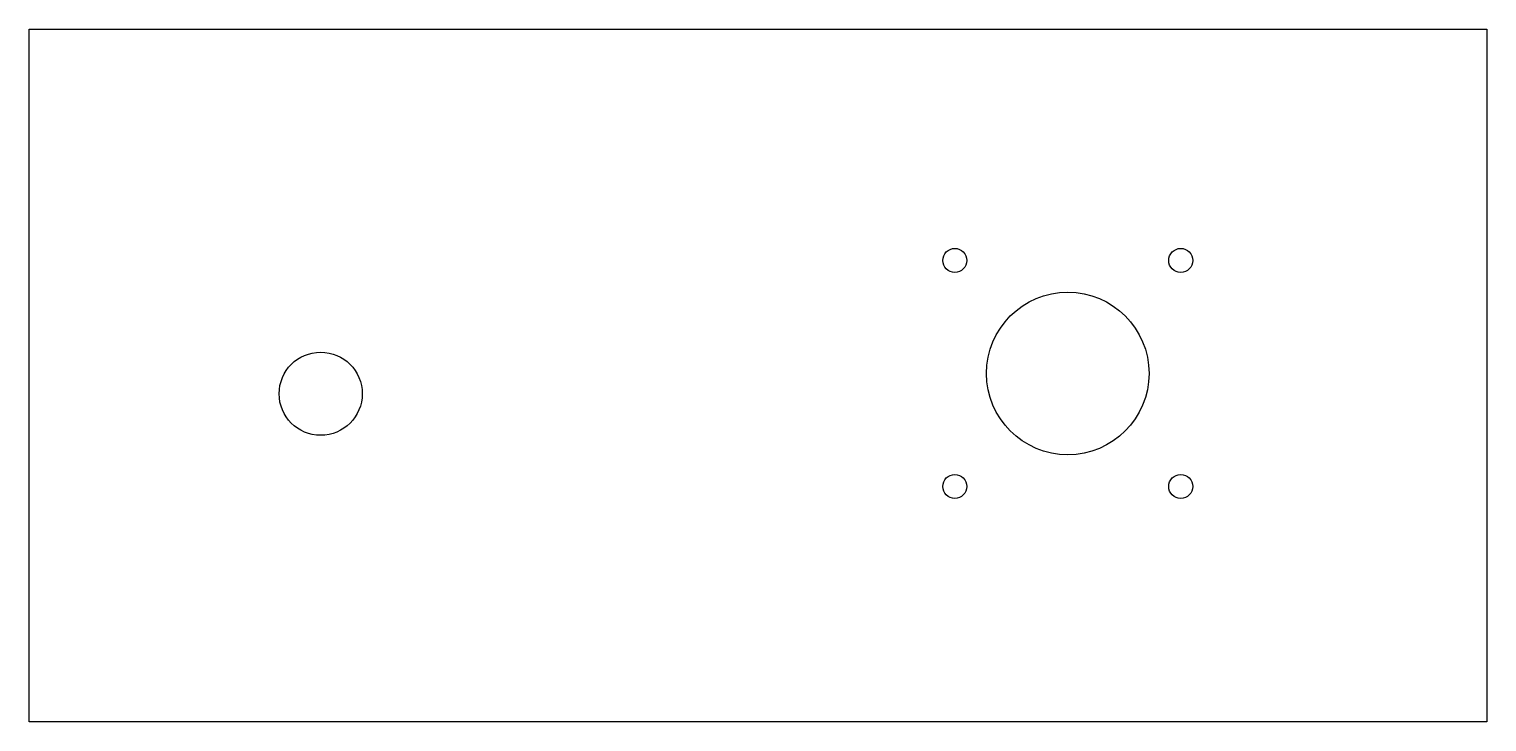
# Model space of a CAD drawing. Header units: millimetres. Extents: x -200 to 0, y 5 to 100.
import ezdxf

# ---------------------------------------------------------------- set-up
doc = ezdxf.new("R2010")
doc.units = ezdxf.units.MM
doc.layers.get('0').update_dxf_attribs({"linetype": 'CONTINUOUS'})

msp = doc.modelspace()

# ---------------------------------------------------------------- linework, layer by layer
msp.add_lwpolyline([(0, 5), (-200, 5), (-200, 100), (0, 100)], close=True)
for centre, radius in [((-73, 68.28), 1.65), ((-42, 68.28), 1.65), ((-57.5, 52.78), 11.15), ((-160, 50), 5.7), ((-73, 37.28), 1.65), ((-42, 37.28), 1.65)]:
    msp.add_circle(centre, radius)

doc.saveas('drawing.dxf')
